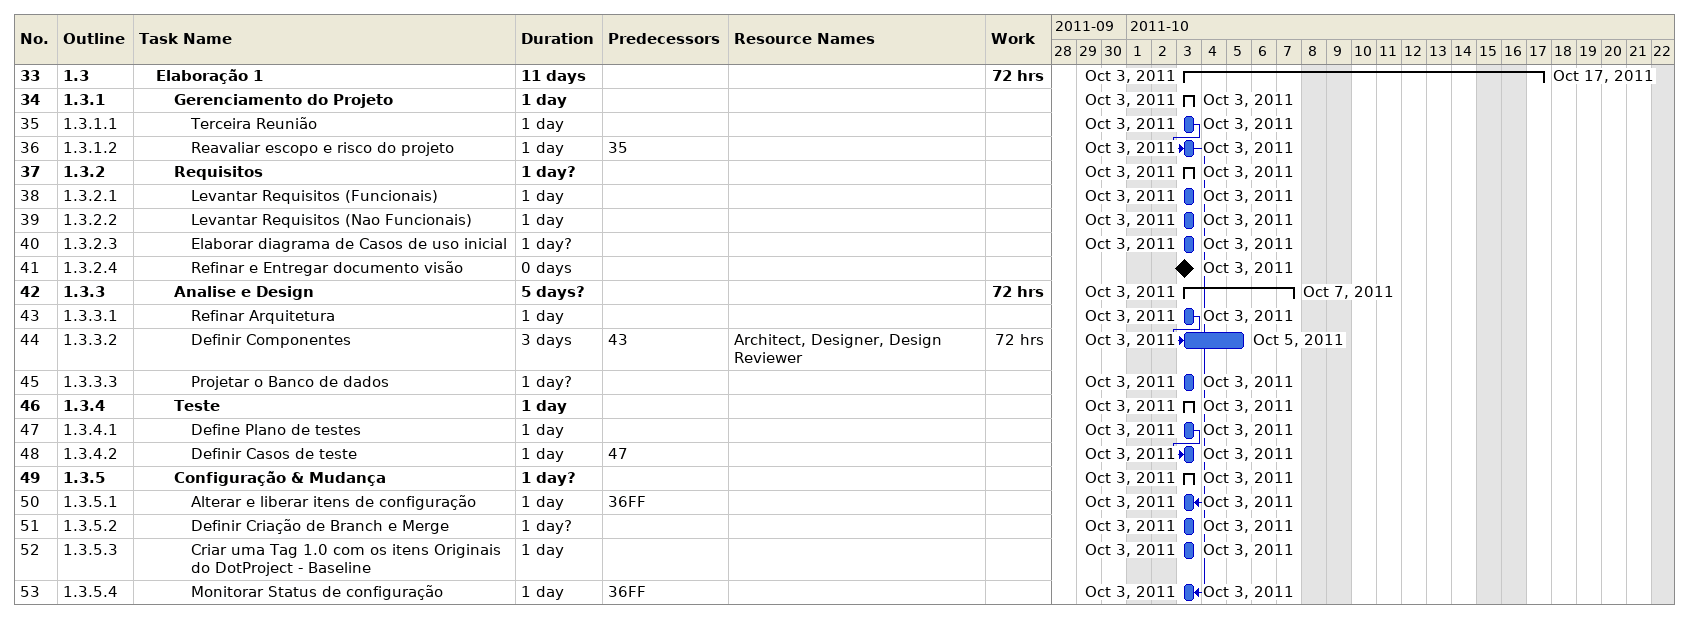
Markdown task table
| ID | WBS | Task | Duration | Start | Finish | Predecessors | Resources | Work (h) |
|---|---|---|---|---|---|---|---|---|
| 33 | 1.3 | **Elaboração 1** | 11d | 2011-10-03 | 2011-10-17 |  |  | 72 |
| 34 | 1.3.1 | **Gerenciamento do Projeto** | 1d | 2011-10-03 | 2011-10-03 |  |  |  |
| 35 | 1.3.1.1 | Terceira Reunião | 1d | 2011-10-03 | 2011-10-03 |  |  |  |
| 36 | 1.3.1.2 | Reavaliar escopo e risco do projeto | 1d | 2011-10-03 | 2011-10-03 | 35 |  |  |
| 37 | 1.3.2 | **Requisitos** | 1d? | 2011-10-03 | 2011-10-03 |  |  |  |
| 38 | 1.3.2.1 | Levantar Requisitos (Funcionais) | 1d | 2011-10-03 | 2011-10-03 |  |  |  |
| 39 | 1.3.2.2 | Levantar Requisitos (Nao Funcionais) | 1d | 2011-10-03 | 2011-10-03 |  |  |  |
| 40 | 1.3.2.3 | Elaborar diagrama de Casos de uso inicial | 1d? | 2011-10-03 | 2011-10-03 |  |  |  |
| 41 | 1.3.2.4 | Refinar e Entregar documento visão | 0d | 2011-10-03 | 2011-10-03 |  |  |  |
| 42 | 1.3.3 | **Analise e Design** | 5d? | 2011-10-03 | 2011-10-07 |  |  | 72 |
| 43 | 1.3.3.1 | Refinar Arquitetura | 1d | 2011-10-03 | 2011-10-03 |  |  |  |
| 44 | 1.3.3.2 | Definir Componentes | 3d | 2011-10-03 | 2011-10-05 | 43 | Architect, Designer, Design Reviewer | 72 |
| 45 | 1.3.3.3 | Projetar o Banco de dados | 1d? | 2011-10-03 | 2011-10-03 |  |  |  |
| 46 | 1.3.4 | **Teste** | 1d | 2011-10-03 | 2011-10-03 |  |  |  |
| 47 | 1.3.4.1 | Define Plano de testes | 1d | 2011-10-03 | 2011-10-03 |  |  |  |
| 48 | 1.3.4.2 | Definir Casos de teste | 1d | 2011-10-03 | 2011-10-03 | 47 |  |  |
| 49 | 1.3.5 | **Configuração & Mudança** | 1d? | 2011-10-03 | 2011-10-03 |  |  |  |
| 50 | 1.3.5.1 | Alterar e liberar itens de configuração | 1d | 2011-10-03 | 2011-10-03 | 36FF |  |  |
| 51 | 1.3.5.2 | Definir Criação de Branch e Merge | 1d? | 2011-10-03 | 2011-10-03 |  |  |  |
| 52 | 1.3.5.3 | Criar uma Tag 1.0 com os itens Originais do DotProject - Baseline | 1d | 2011-10-03 | 2011-10-03 |  |  |  |
| 53 | 1.3.5.4 | Monitorar Status de configuração | 1d | 2011-10-03 | 2011-10-03 | 36FF |  |  |
